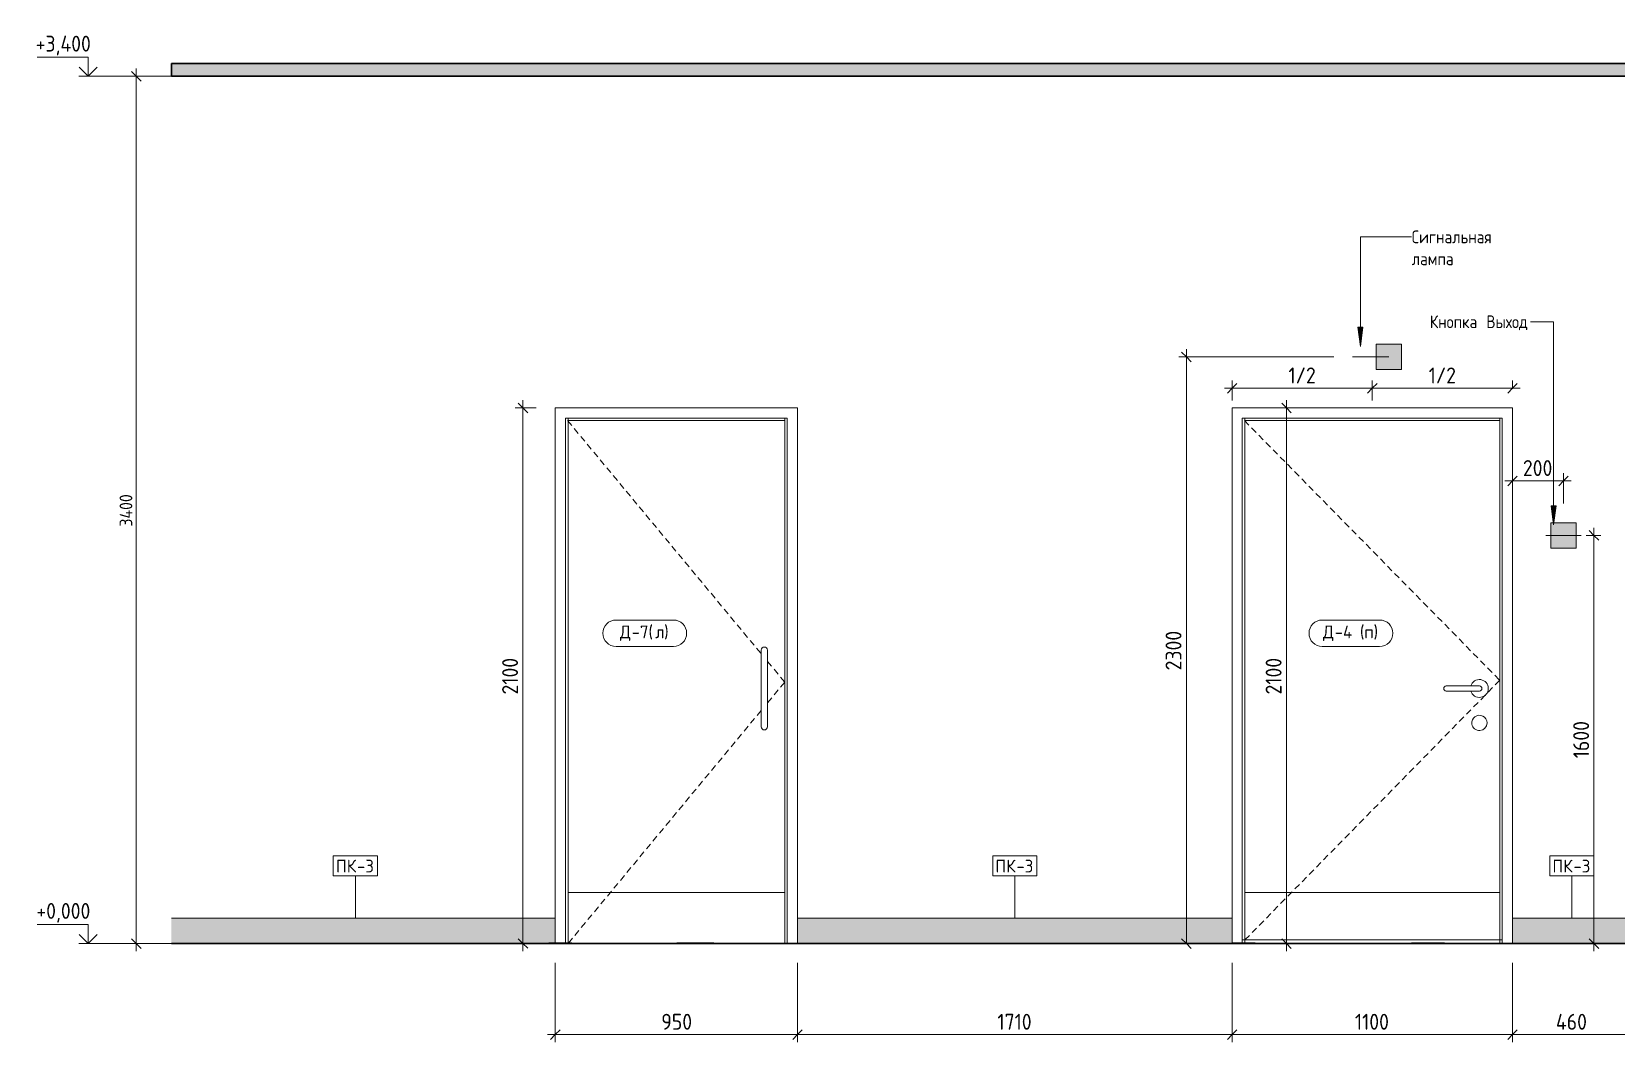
# Model space of a CAD drawing. Header units: millimetres. Extents: x 855 to 103073, y -1987 to 27400.
# Drawn here: x 62708 to 68924, y -387 to 3575 of the extents above; entities that cross this region are included whole.
import ezdxf

# ---------------------------------------------------------------- set-up
doc = ezdxf.new("R2010")
doc.units = ezdxf.units.MM
doc.linetypes.add('200_ШТРИХ__ш1_п0_6_', pattern=[40, 25, -15])
doc.linetypes.add('Штрих', pattern=[158.75, 79.375, -79.375])
for name, color, linetype, lineweight in [('A-ANNO-DIMS', 7, 'Continuous', 9), ('A-ANNO-DIMS-25', 7, 'Continuous', 9), ('A-DOOR', 7, 'Continuous', 9), ('A-DOOR-2', 7, 'Штрих', 9), ('A-DOOR-3', 7, '200_ШТРИХ__ш1_п0_6_', 9), ('A-DOOR-FRAM', 7, 'Continuous', 9), ('A-DOOR-IDEN', 7, 'Continuous', 9), ('A-FLOR', 7, 'Continuous', 9), ('A-GENM', 7, 'Continuous', 9), ('A-GENM-IDEN', 7, 'Continuous', 9), ('G-ANNO-DIMS', 7, 'Continuous', 9), ('G-ANNO-DIMS-1', 7, 'Continuous', 20), ('I-WALL', 7, 'Continuous', 9)]:
    doc.layers.add(name, color=color, linetype=linetype, lineweight=lineweight)
for name, color, linetype, lineweight, true_color in [('A-CLNG-1', 7, 'Continuous', 9, 0x787878), ('A-CLNG-FNSH-1', 7, 'Continuous', 30, 0x3c3c3c), ('A-FLOR-1', 7, 'Continuous', 9, 0x787878), ('A-FLOR-FNSH-2', 7, 'Continuous', 30, 0x3c3c3c), ('G-ANNO-TEXT-1', 7, 'Continuous', 9, 0x3c3c3c), ('Q-SPCQ-1', 9, 'Continuous', 9, 0x808080), ('Q-SPCQ-2', 7, 'Continuous', 9, 0x7f7f7f)]:
    doc.layers.add(name, color=color, linetype=linetype, lineweight=lineweight, true_color=true_color)
doc.styles.add('GOST Common_4', font='GOST_Common.ttf', dxfattribs={"height": 50})
doc.styles.add('GOST Common_5', font='GOST_Common.ttf', dxfattribs={"width": 0.9, "height": 50})
doc.styles.add('ISOCPEUR_1', font='isocpeur.ttf', dxfattribs={"width": 0.9, "height": 62.5})
doc.styles.add('ISOCPEUR_2', font='isocpeur.ttf', dxfattribs={"width": 0.9, "height": 50})
doc.dimstyles.new('ISO-2_0_0_9К_Средний_округл2', dxfattribs={"dimscale": 304.8, "dimtxt": 49.799059, "dimasz": 0.123031, "dimexe": 0.098425, "dimexo": 0, "dimgap": 0, "dimtad": 1, "dimdec": 0, "dimrnd": 10, "dimzin": 0, "dimdsep": 46, "dimtxsty": 'ISOCPEUR_2', "dimblk1": 'OBLIQUE', "dimblk2": 'OBLIQUE', "dimsah": 1, "dimcen": 0.09, "dimdle": 0.098425, "dimazin": 0, "dimtfac": 1, "dimtdec": 4, "dimtix": 1, "dimtmove": 0, "dimatfit": 3, "dimfxl": 1, "dimtvp": 1, "dimtolj": 1, "dimtzin": 0, "dimarcsym": 2})
doc.dimstyles.new('ISO-2_5_0_9К_БОЛЬШОЙ', dxfattribs={"dimscale": 304.8, "dimtxt": 62.248823, "dimasz": 0.123031, "dimexe": 0.098425, "dimexo": 0.246063, "dimgap": 0, "dimtad": 1, "dimdec": 0, "dimrnd": 10, "dimzin": 0, "dimdsep": 46, "dimtxsty": 'ISOCPEUR_1', "dimblk1": 'OBLIQUE', "dimblk2": 'OBLIQUE', "dimsah": 1, "dimcen": 0.09, "dimdle": 0.098425, "dimazin": 0, "dimtfac": 1, "dimtdec": 4, "dimtix": 1, "dimtmove": 0, "dimatfit": 3, "dimfxl": 1, "dimtvp": 1, "dimtolj": 1, "dimtzin": 0, "dimarcsym": 2})

# ---------------------------------------------------------------- blocks, each defined once
blk = doc.blocks.new('110_Дверь_СКБ_1Ст_Внутренняя1 - Д-7_л__950x2100h_Туалет-21784696-Развертка 1_02-5')
at = {"layer": 'A-DOOR'}
for p, q in [((-17585, 2050), (-18435, 2050)), ((-18435, 200), (-18435, 2050)), ((-17585, 2050), (-17585, 200)), ((-17677.5, 850), (-17677.5, 1150)), ((-17677.5, 1150), (-17677.5, 850)), ((-17652.5, 1150), (-17652.5, 850)), ((-17652.5, 850), (-17652.5, 1150)), ((-17585, 200), (-18435, 200)), ((-18435, 200), (-18435, 2)), ((-17585, 2), (-17585, 200))]:
    blk.add_line(p, q, dxfattribs=at)
for centre, start, end in [((-17665, 1150), 0, 180), ((-17665, 850), 180, 0)]:
    blk.add_arc(centre, 12.5, start, end, dxfattribs=at)
at = {"layer": 'A-DOOR-2'}
for p, q in [((-17535, 2100), (-18485, 2100)), ((-18485, 2), (-18485, 2100)), ((-17535, 2100), (-18485, 2100)), ((-18485, 2), (-18485, 2100)), ((-17535, 0), (-17535, 2100)), ((-17535, 0), (-17535, 2100))]:
    blk.add_line(p, q, dxfattribs=at)
at = {"layer": 'A-DOOR-3'}
for p, q in [((-18436.4, 2050), (-17677.5, 1136.4)), ((-17652.5, 1106.3), (-17585, 1025)), ((-17585, 1025), (-17652.5, 943.6)), ((-17677.5, 913.5), (-18433.3, 2))]:
    blk.add_line(p, q, dxfattribs=at)
at = {"layer": 'A-DOOR-FRAM'}
for p, q in [((-18445, 2), (-18445, 2060)), ((-18445, 2060), (-17575, 2060)), ((-18435, 2050), (-18435, 2060)), ((-18435, 2060), (-18435, 200)), ((-17585, 2060), (-17585, 2050)), ((-17585, 2060), (-17585, 200)), ((-17575, 2060), (-17575, 2)), ((-17585, 2050), (-18435, 2050))]:
    blk.add_line(p, q, dxfattribs=at)
blk = doc.blocks.new('110_Дверь_СКБ_1Ст_Внутренняя1 - Д-4 1100x2100h_су мгн-31800557-Развертка 1_02-5')
at = {"layer": 'A-DOOR'}
for p, q in [((-14780, 2050), (-15780, 2050)), ((-15780, 200), (-15780, 2050)), ((-14780, 2050), (-14780, 200)), ((-14990, 1010), (-14860, 1010)), ((-14860, 1010), (-14893.5, 1010)), ((-14860, 990), (-14990, 990)), ((-14893.5, 990), (-14860, 990)), ((-14780, 200), (-15780, 200)), ((-15780, 200), (-15780, 14)), ((-14780, 14), (-14780, 200)), ((-15780, 14), (-14780, 14))]:
    blk.add_line(p, q, dxfattribs=at)
for centre, radius, start, end in [((-14990, 1000), 10, 90, 270), ((-14860, 1000), 35, 0, 163.39845), ((-14860, 1000), 35, 196.60155, 0), ((-14860, 1000), 10, 270, 90), ((-14860, 1000), 10, 270, 90), ((-14860, 865), 30, 0, 188.16992), ((-14860, 865), 30, 188.16992, 0)]:
    blk.add_arc(centre, radius, start, end, dxfattribs=at)
at = {"layer": 'A-DOOR-2'}
for p, q in [((-14730, 2100), (-15830, 2100)), ((-15830, 2), (-15830, 2100)), ((-14730, 2100), (-15830, 2100)), ((-15830, 2), (-15830, 2100)), ((-14730, 0), (-14730, 2100)), ((-14730, 0), (-14730, 2100))]:
    blk.add_line(p, q, dxfattribs=at)
at = {"layer": 'A-DOOR-3'}
for p, q in [((-15781.4, 2050), (-14780, 1032)), ((-14780, 1032), (-14833.4, 977.6)), ((-14837.2, 973.8), (-15780, 14))]:
    blk.add_line(p, q, dxfattribs=at)
at = {"layer": 'A-DOOR-FRAM'}
for p, q in [((-15790, 2), (-15790, 2060)), ((-15790, 2060), (-14770, 2060)), ((-15780, 2050), (-15780, 2060)), ((-15780, 2060), (-15780, 200)), ((-14780, 2060), (-14780, 2050)), ((-14780, 2060), (-14780, 200)), ((-14770, 2060), (-14770, 2)), ((-14780, 2050), (-15780, 2050)), ((-15780, 14), (-15790, 14)), ((-15780, 14), (-15780, 2)), ((-14780, 14), (-14780, 2)), ((-14770, 14), (-14780, 14))]:
    blk.add_line(p, q, dxfattribs=at)
blk = doc.blocks.new('Плинтус - Плинтус керамогранит бежевый-32865249-Развертка 1_02-5')
at = {"layer": 'A-GENM'}
blk.add_hatch(color=256, dxfattribs=at).paths.add_polyline_path([(-14265, 0), (-14265, 100), (-14730, 100), (-14730, 0), (-14310, 0)])
for p, q in [((-14730, 100), (-14265, 100)), ((-14730, 0), (-14730, 100)), ((-14265, 100), (-14265, 1))]:
    blk.add_line(p, q, dxfattribs=at)
blk = doc.blocks.new('Плинтус - Плинтус керамогранит бежевый-32865250-Развертка 1_02-5')
at = {"layer": 'A-GENM'}
blk.add_hatch(color=256, dxfattribs=at).paths.add_polyline_path([(-16612.4, 0), (-15830, 0), (-15830, 100), (-17535, 100), (-17535, 0), (-16651.2, 0)])
for p, q in [((-17535, 100), (-15830, 100)), ((-17535, 0), (-17535, 100)), ((-15830, 100), (-15830, 2))]:
    blk.add_line(p, q, dxfattribs=at)
blk = doc.blocks.new('Плинтус - Плинтус керамогранит бежевый-32865251-Развертка 1_02-5')
at = {"layer": 'A-GENM'}
blk.add_hatch(color=256, dxfattribs=at).paths.add_polyline_path([(-19369.3, 0), (-18510, 0), (-18510, 2), (-18485, 2), (-18485, 100), (-19990.5, 100), (-19990.5, 0), (-19921.1, 0)])
for p, q in [((-19990.5, 100), (-18485, 100)), ((-18485, 100), (-18485, 2))]:
    blk.add_line(p, q, dxfattribs=at)
blk = doc.blocks.new('оповещатель охранно-звуковойrfa - Сигнальная лампа-29714515-Развертка 1_02-5')
at = {"layer": 'Q-SPCQ-2'}
blk.add_hatch(color=256, dxfattribs=at).paths.add_polyline_path([(-15165, 2250), (-15165, 2350), (-15265, 2350), (-15265, 2250)])
at = {"layer": 'Q-SPCQ-1'}
for p, q in [((-15357.1, 2300), (-15215.4, 2300)), ((-15357.1, 2300), (-15215.4, 2300)), ((-15215.4, 2300), (-15357.1, 2300)), ((-15357.1, 2300), (-15215.4, 2300)), ((-15355.4, 2300), (-15216.4, 2300)), ((-15216.4, 2300), (-15355.4, 2300)), ((-15265, 2350), (-15165, 2350)), ((-15265, 2250), (-15265, 2350)), ((-15165, 2250), (-15165, 2350)), ((-15165, 2250), (-15265, 2250))]:
    blk.add_line(p, q, dxfattribs=at)
blk = doc.blocks.new('Проводная кнопка сброса GC-0421W1 - Кнопка выхода 2-29715370-Развертка 1_02-5')
at = {"layer": 'Q-SPCQ-2'}
blk.add_hatch(color=256, dxfattribs=at).paths.add_polyline_path([(-14480, 1550), (-14480, 1650), (-14580, 1650), (-14580, 1550)])
at = {"layer": 'Q-SPCQ-1'}
for p, q in [((-14580, 1650), (-14480, 1650)), ((-14580, 1550), (-14580, 1650)), ((-14480, 1550), (-14480, 1650)), ((-14599.2, 1600), (-14460.1, 1600)), ((-14460.1, 1600), (-14599.2, 1600)), ((-14480.4, 1600), (-14579.3, 1600)), ((-14578.8, 1600), (-14479.8, 1600)), ((-14569.9, 1600), (-14490.7, 1600)), ((-14490.7, 1600), (-14569.9, 1600)), ((-14480, 1550), (-14580, 1550))]:
    blk.add_line(p, q, dxfattribs=at)
blk = doc.blocks.new('М_двери - Типоразмер_рамка-25223575-Развертка 1_02-5')
at = {"layer": 'A-DOOR-IDEN'}
for p, q in [((-18021.8, 1268.4), (-18246.6, 1268.4)), ((-18246.6, 1164.4), (-18021.8, 1164.4))]:
    blk.add_line(p, q, dxfattribs=at)
for centre, start, end in [((-18246.6, 1216.4), 90, 270), ((-18021.8, 1216.4), 270, 90)]:
    blk.add_arc(centre, 52, start, end, dxfattribs=at)
blk = doc.blocks.new('Mark Reiling - Mark Reiling-26174330-Развертка 1_02-5')
at = {"layer": 'A-GENM-IDEN'}
for p, q in [((-1011.7, 343.8), (-1011.7, 264.9)), ((-1011.7, 343.8), (-838.3, 343.8)), ((-838.3, 343.8), (-1011.7, 343.8)), ((-1011.7, 343.8), (-1011.7, 264.9)), ((-838.3, 264.9), (-838.3, 343.8)), ((-838.3, 264.9), (-838.3, 343.8)), ((-1011.7, 264.9), (-838.3, 264.9)), ((-1011.7, 264.9), (-838.3, 264.9))]:
    blk.add_line(p, q, dxfattribs=at)
blk = doc.blocks.new('DIMBLOCK77-Развертка 1_02-5')
at = {"layer": 'A-ANNO-DIMS-25'}
for p, q in [((68516.4, -75), (68516.4, -387.1)), ((68516.4, -357.1), (68516.4, -75.1)), ((68981.4, -75), (68981.4, -387.1)), ((68981.4, -357.1), (68981.4, -75.1)), ((68981.4, -357.1), (68516.4, -357.1))]:
    blk.add_line(p, q, dxfattribs=at)
at = {"layer": 'A-ANNO-DIMS-25', "lineweight": 20}
for p, q in [((68516.4, -357.1), (68497.7, -375.8)), ((68516.4, -357.1), (68535.2, -338.3)), ((68981.4, -357.1), (68962.7, -375.8)), ((68981.4, -357.1), (69000.2, -338.3))]:
    blk.add_line(p, q, dxfattribs=at)
at = {"layer": 'A-ANNO-DIMS-25', "color": 0, "insert": (68686.7, -275.4), "char_height": 62.5, "width": 149.397, "attachment_point": 1, "line_spacing_factor": 1.149209, "style": 'ISOCPEUR_1'}
blk.add_mtext('460', dxfattribs=at)
blk = doc.blocks.new('_Oblique')
at = {"color": 0, "linetype": 'ByBlock', "lineweight": -2}
blk.add_line((-0.5, -0.5), (0.5, 0.5), dxfattribs=at)
blk = doc.blocks.new('DIMBLOCK78-Развертка 1_02-5')
at = {"layer": 'A-ANNO-DIMS-25'}
for p, q in [((67416.4, -75), (67416.4, -387.1)), ((67416.4, -357.1), (67416.4, -75.1)), ((68516.4, -75), (68516.4, -387.1)), ((68516.4, -357.1), (68516.4, -75.1)), ((68516.4, -357.1), (67416.4, -357.1))]:
    blk.add_line(p, q, dxfattribs=at)
at = {"layer": 'A-ANNO-DIMS-25', "lineweight": 20}
for p, q in [((67416.4, -357.1), (67397.7, -375.8)), ((67416.4, -357.1), (67435.2, -338.3)), ((68516.4, -357.1), (68497.7, -375.8)), ((68516.4, -357.1), (68535.2, -338.3))]:
    blk.add_line(p, q, dxfattribs=at)
at = {"layer": 'A-ANNO-DIMS-25', "color": 0, "insert": (67898.2, -275.4), "char_height": 62.5, "width": 163.762, "attachment_point": 1, "line_spacing_factor": 1.149209, "style": 'ISOCPEUR_1'}
blk.add_mtext('1100', dxfattribs=at)
blk = doc.blocks.new('DIMBLOCK79-Развертка 1_02-5')
at = {"layer": 'A-ANNO-DIMS-25'}
for p, q in [((65711.4, -75), (65711.4, -387.1)), ((65711.4, -357.1), (65711.4, -75.1)), ((67416.4, -75), (67416.4, -387.1)), ((67416.4, -357.1), (67416.4, -75.1)), ((67416.4, -357.1), (65711.4, -357.1))]:
    blk.add_line(p, q, dxfattribs=at)
at = {"layer": 'A-ANNO-DIMS-25', "lineweight": 20}
for p, q in [((65711.4, -357.1), (65692.7, -375.8)), ((65711.4, -357.1), (65730.2, -338.3)), ((67416.4, -357.1), (67397.7, -375.8)), ((67416.4, -357.1), (67435.2, -338.3))]:
    blk.add_line(p, q, dxfattribs=at)
at = {"layer": 'A-ANNO-DIMS-25', "color": 0, "insert": (66495.7, -275.4), "char_height": 62.5, "width": 163.762, "attachment_point": 1, "line_spacing_factor": 1.149209, "style": 'ISOCPEUR_1'}
blk.add_mtext('1710', dxfattribs=at)
blk = doc.blocks.new('DIMBLOCK80-Развертка 1_02-5')
at = {"layer": 'A-ANNO-DIMS-25'}
for p, q in [((64761.4, -75), (64761.4, -387.1)), ((64761.4, -357.1), (64761.4, -75.1)), ((65711.4, -75), (65711.4, -387.1)), ((65711.4, -357.1), (65711.4, -75.1)), ((65711.4, -357.1), (64731.4, -357.1))]:
    blk.add_line(p, q, dxfattribs=at)
at = {"layer": 'A-ANNO-DIMS-25', "lineweight": 20}
for p, q in [((64761.4, -357.1), (64742.7, -375.8)), ((64761.4, -357.1), (64780.2, -338.3)), ((65711.4, -357.1), (65692.7, -375.8)), ((65711.4, -357.1), (65730.2, -338.3))]:
    blk.add_line(p, q, dxfattribs=at)
at = {"layer": 'A-ANNO-DIMS-25', "color": 0, "insert": (65177.2, -275.4), "char_height": 62.5, "width": 142.215, "attachment_point": 1, "line_spacing_factor": 1.149209, "style": 'ISOCPEUR_1'}
blk.add_mtext('950', dxfattribs=at)
blk = doc.blocks.new('Высотные отметки - Стрелка_Верх-17668718-Развертка 1_02-5')
at = {"layer": 'G-ANNO-DIMS'}
for p, q in [((-20316.8, 75), (-20516.8, 75)), ((-20316.8, 0), (-20316.8, 75)), ((-20278.9, 0), (-20353.9, 0))]:
    blk.add_line(p, q, dxfattribs=at)
at = {"layer": 'G-ANNO-DIMS-1'}
for q in [(-20352.1, 35.4), (-20281.4, 35.4)]:
    blk.add_line((-20316.8, 0), q, dxfattribs=at)
blk = doc.blocks.new('DIMBLOCK81-Развертка 1_02-5')
at = {"layer": 'A-ANNO-DIMS-25'}
for p, q in [((67386.4, 2176.9), (67966.4, 2176.9)), ((67416.4, 2128.4), (67416.4, 2206.9)), ((67416.4, 2176.9), (67416.4, 2128.4)), ((67966.4, 2128.4), (67966.4, 2206.9)), ((67966.4, 2176.9), (67966.4, 2128.4))]:
    blk.add_line(p, q, dxfattribs=at)
at = {"layer": 'A-ANNO-DIMS-25', "lineweight": 20}
for p, q in [((67416.4, 2176.9), (67397.7, 2158.1)), ((67416.4, 2176.9), (67435.2, 2195.6)), ((67966.4, 2176.9), (67947.7, 2158.1)), ((67966.4, 2176.9), (67985.2, 2195.6))]:
    blk.add_line(p, q, dxfattribs=at)
at = {"layer": 'A-ANNO-DIMS-25', "color": 0, "insert": (67637.5, 2258.5), "char_height": 62.5, "width": 129.286, "attachment_point": 1, "line_spacing_factor": 1.149209, "style": 'ISOCPEUR_1'}
blk.add_mtext('1/2', dxfattribs=at)
blk = doc.blocks.new('DIMBLOCK82-Развертка 1_02-5')
at = {"layer": 'A-ANNO-DIMS-25', "lineweight": 20}
for p, q in [((67966.4, 2176.9), (67947.7, 2158.1)), ((67966.4, 2176.9), (67985.2, 2195.6)), ((68516.4, 2176.9), (68497.7, 2158.1)), ((68516.4, 2176.9), (68535.2, 2195.6))]:
    blk.add_line(p, q, dxfattribs=at)
at = {"layer": 'A-ANNO-DIMS-25'}
for p, q in [((67966.4, 2128.4), (67966.4, 2206.9)), ((67966.4, 2176.9), (68546.4, 2176.9)), ((67966.4, 2176.9), (67966.4, 2128.4)), ((68516.4, 2175), (68516.4, 2206.9)), ((68516.4, 2176.9), (68516.4, 2175))]:
    blk.add_line(p, q, dxfattribs=at)
at = {"layer": 'A-ANNO-DIMS-25', "color": 0, "insert": (68187.5, 2258.5), "char_height": 62.5, "width": 129.286, "attachment_point": 1, "line_spacing_factor": 1.149209, "style": 'ISOCPEUR_1'}
blk.add_mtext('1/2', dxfattribs=at)
blk = doc.blocks.new('DIMBLOCK83-Развертка 1_02-5')
at = {"layer": 'A-ANNO-DIMS-25'}
for p, q in [((68486.4, 1813.7), (68746.4, 1813.7)), ((68516.4, 1765.2), (68516.4, 1843.7)), ((68516.4, 1813.7), (68516.4, 1765.2)), ((68716.4, 1725), (68716.4, 1843.7)), ((68716.4, 1813.7), (68716.4, 1725))]:
    blk.add_line(p, q, dxfattribs=at)
at = {"layer": 'A-ANNO-DIMS-25', "lineweight": 20}
for p, q in [((68516.4, 1813.7), (68497.7, 1794.9)), ((68516.4, 1813.7), (68535.2, 1832.4)), ((68716.4, 1813.7), (68697.7, 1794.9)), ((68716.4, 1813.7), (68735.2, 1832.4))]:
    blk.add_line(p, q, dxfattribs=at)
at = {"layer": 'A-ANNO-DIMS-25', "color": 0, "insert": (68557.2, 1895.3), "char_height": 62.5, "width": 142.215, "attachment_point": 1, "line_spacing_factor": 1.149209, "style": 'ISOCPEUR_1'}
blk.add_mtext('200', dxfattribs=at)
blk = doc.blocks.new('DIMBLOCK84-Развертка 1_02-5')
at = {"layer": 'A-ANNO-DIMS-25', "lineweight": 20}
for p, q in [((68835.9, 1600), (68817.2, 1618.8)), ((68835.9, 1600), (68854.7, 1581.2)), ((68835.9, 0), (68817.2, 18.8)), ((68835.9, 0), (68854.7, -18.8))]:
    blk.add_line(p, q, dxfattribs=at)
at = {"layer": 'A-ANNO-DIMS-25'}
for p, q in [((68835.9, -30), (68835.9, 1630)), ((68862.2, 1600), (68805.9, 1600)), ((68835.9, 1600), (68862.2, 1600)), ((68884.4, 0), (68805.9, 0)), ((68835.9, 0), (68884.4, 0))]:
    blk.add_line(p, q, dxfattribs=at)
at = {"layer": 'A-ANNO-DIMS-25', "color": 0, "insert": (68754.3, 726.4), "char_height": 62.5, "width": 176.691, "attachment_point": 1, "rotation": 90, "line_spacing_factor": 1.149209, "style": 'ISOCPEUR_1'}
blk.add_mtext('1600', dxfattribs=at)
blk = doc.blocks.new('DIMBLOCK85-Развертка 1_02-5')
at = {"layer": 'A-ANNO-DIMS-25'}
for p, q in [((67816, 2300), (67207.1, 2300)), ((67237.1, 0), (67237.1, 2330)), ((67237.1, 2300), (67816, 2300)), ((67285.6, 0), (67207.1, 0)), ((67237.1, 0), (67285.6, 0))]:
    blk.add_line(p, q, dxfattribs=at)
at = {"layer": 'A-ANNO-DIMS-25', "lineweight": 20}
for p, q in [((67237.1, 2300), (67218.3, 2318.8)), ((67237.1, 2300), (67255.8, 2281.2)), ((67237.1, 0), (67218.3, 18.8)), ((67237.1, 0), (67255.8, -18.8))]:
    blk.add_line(p, q, dxfattribs=at)
at = {"layer": 'A-ANNO-DIMS-25', "color": 0, "insert": (67155.4, 1071), "char_height": 62.5, "width": 189.619, "attachment_point": 1, "rotation": 90, "line_spacing_factor": 1.149209, "style": 'ISOCPEUR_1'}
blk.add_mtext('2300', dxfattribs=at)
blk = doc.blocks.new('DIMBLOCK103-Развертка 1_02-5')
at = {"layer": 'A-ANNO-DIMS-25', "lineweight": 20}
for p, q in [((64634.5, 2100), (64615.8, 2118.7)), ((64634.5, 2100), (64653.3, 2081.2)), ((64634.5, 0), (64615.8, 18.8)), ((64634.5, 0), (64653.3, -18.7))]:
    blk.add_line(p, q, dxfattribs=at)
at = {"layer": 'A-ANNO-DIMS-25'}
for p, q in [((64634.5, -30), (64634.5, 2130)), ((64686.4, 2100), (64604.5, 2100)), ((64634.5, 2100), (64686.4, 2100)), ((64629.4, 0), (64664.5, 0)), ((64634.5, 0), (64629.4, 0))]:
    blk.add_line(p, q, dxfattribs=at)
at = {"layer": 'A-ANNO-DIMS-25', "color": 0, "insert": (64552.9, 976.4), "char_height": 62.5, "width": 176.691, "attachment_point": 1, "rotation": 90, "line_spacing_factor": 1.149209, "style": 'ISOCPEUR_1'}
blk.add_mtext('2100', dxfattribs=at)
blk = doc.blocks.new('DIMBLOCK104-Развертка 1_02-5')
at = {"layer": 'A-ANNO-DIMS-25', "lineweight": 20}
for p, q in [((67629.7, 2100), (67610.9, 2118.7)), ((67629.7, 2100), (67648.4, 2081.2)), ((67629.7, 0), (67610.9, 18.8)), ((67629.7, 0), (67648.4, -18.8))]:
    blk.add_line(p, q, dxfattribs=at)
at = {"layer": 'A-ANNO-DIMS-25'}
for p, q in [((67629.7, -30), (67629.7, 2130)), ((67678.1, 2100), (67599.7, 2100)), ((67629.7, 2100), (67678.1, 2100)), ((67678.1, 0), (67599.7, 0)), ((67629.7, 0), (67678.1, 0))]:
    blk.add_line(p, q, dxfattribs=at)
at = {"layer": 'A-ANNO-DIMS-25', "color": 0, "insert": (67548, 976.4), "char_height": 62.5, "width": 176.691, "attachment_point": 1, "rotation": 90, "line_spacing_factor": 1.149209, "style": 'ISOCPEUR_1'}
blk.add_mtext('2100', dxfattribs=at)
blk = doc.blocks.new('DIMBLOCK106-Развертка 1_02-5')
at = {"layer": 'A-ANNO-DIMS-25'}
for p, q in [((63117.7, -30), (63117.7, 3430)), ((63256.4, 3400), (63087.7, 3400)), ((63117.7, 3400), (63256.4, 3400)), ((63091.2, 0), (63147.7, 0)), ((63117.7, 0), (63256.4, 0))]:
    blk.add_line(p, q, dxfattribs=at)
at = {"layer": 'A-ANNO-DIMS-25', "lineweight": 20}
for p, q in [((63117.7, 3400), (63099, 3418.8)), ((63117.7, 3400), (63136.5, 3381.2)), ((63117.7, 0), (63099, 18.8)), ((63117.7, 0), (63136.5, -18.8))]:
    blk.add_line(p, q, dxfattribs=at)
at = {"layer": 'A-ANNO-DIMS-25', "color": 0, "insert": (63052.4, 1634.4), "char_height": 50, "width": 157.442, "attachment_point": 1, "rotation": 90, "line_spacing_factor": 1.149209, "style": 'ISOCPEUR_2'}
blk.add_mtext('3400', dxfattribs=at)

msp = doc.modelspace()

# ---------------------------------------------------------------- hatches: boundary and pattern name
at = {"layer": 'A-CLNG-1'}
msp.add_hatch(color=256, dxfattribs=at).paths.add_polyline_path([(82515.2, 3400), (83116.4, 3400), (83116.4, 3450), (63256.4, 3450), (63256.4, 3400), (82230.6, 3400)])
at = {"layer": 'A-FLOR'}
for points in [[(65382.8, 0), (65711.4, 0), (65711.4, 2), (65382.8, 2)], [(68317.5, 0), (68516, 0.1), (68516, 2), (68249.1, 2), (68249.1, 0)]]:
    msp.add_hatch(color=256, dxfattribs=at).paths.add_polyline_path(points)
at = {"layer": 'A-FLOR-1'}
h = msp.add_hatch(color=256, dxfattribs=at)
h.paths.add_polyline_path([(65238.2, 0), (65382.8, 0), (65382.8, 2), (65238.2, 2)])
h.paths.add_polyline_path([(64811.4, 0), (64826.4, 0), (64826.4, 2), (64736.4, 2), (64736.4, 0), (64801.4, 0)])
h = msp.add_hatch(color=256, dxfattribs=at)
h.paths.add_polyline_path([(68249.1, 0), (68249.1, 2), (68120.5, 2), (68120.5, 0), (68226, 0)])
h.paths.add_polyline_path([(67416.4, 0), (67506.4, 0), (67506.4, 2), (67416.4, 2)])
at = {"layer": 'G-ANNO-TEXT-1'}
for points in [[(67919.7, 2341.2), (67929.6, 2416.2), (67909.8, 2416.2)], [(68677.8, 1641.2), (68687.6, 1716.2), (68667.9, 1716.2)]]:
    msp.add_hatch(color=256, dxfattribs=at).paths.add_polyline_path(points)

# ---------------------------------------------------------------- linework, layer by layer
at = {"layer": 'A-CLNG-FNSH-1'}
for p, q in [((83116.4, 3450), (63256.4, 3450)), ((63256.4, 3450), (63256.4, 3400)), ((83116.4, 3401), (63256.4, 3401)), ((63256.4, 3400), (79534.4, 3400))]:
    msp.add_line(p, q, dxfattribs=at)
at = {"layer": 'A-FLOR'}
for p, q in [((65382.8, 2), (65712.3, 2)), ((68249.1, 2), (68516.4, 2)), ((83136.4, -0.1), (63255.9, -0.1))]:
    msp.add_line(p, q, dxfattribs=at)
at = {"layer": 'A-FLOR-FNSH-2'}
for p, q in [((82701.4, 0), (63255.9, 0)), ((64826.4, 2), (64736.4, 2)), ((64736.4, 2), (64736.4, 0)), ((64826.4, 0), (64826.4, 2)), ((65382.8, 2), (65238.2, 2)), ((65238.2, 2), (65238.2, 0)), ((65382.8, 0), (65382.8, 2)), ((67506.4, 2), (67416.4, 2)), ((67416.4, 2), (67416.4, 0)), ((67506.4, 0), (67506.4, 2)), ((68249.1, 2), (68120.5, 2)), ((68120.5, 2), (68120.5, 0)), ((68249.1, 0), (68249.1, 2))]:
    msp.add_line(p, q, dxfattribs=at)
at = {"layer": 'A-GENM-IDEN'}
for p, q in [((63977.3, 100), (63977.3, 263.9)), ((66563.9, 100), (66563.9, 263.9)), ((68748.9, 100), (68748.9, 263.9))]:
    msp.add_line(p, q, dxfattribs=at)
at = {"layer": 'G-ANNO-DIMS'}
for p, q in [((63098.1, 3400), (62929.6, 3400)), ((63338.8, 3400), (63098.1, 3400)), ((63041.9, 0), (62929.6, 0)), ((63362.9, 0), (63041.9, 0))]:
    msp.add_line(p, q, dxfattribs=at)
at = {"layer": 'G-ANNO-TEXT-1'}
for p, q in [((67919.7, 2770.4), (68120.6, 2770.4)), ((67919.7, 2341.2), (67919.7, 2770.4)), ((68636.9, 2437.6), (68586.7, 2437.6)), ((68677.8, 2437.6), (68636.9, 2437.6)), ((68677.8, 1641.2), (68677.8, 2437.6)), ((67929.6, 2416.2), (67909.8, 2416.2)), ((67909.8, 2416.2), (67919.7, 2341.2)), ((67919.7, 2341.2), (67929.6, 2416.2)), ((68687.6, 1716.2), (68667.9, 1716.2)), ((68667.9, 1716.2), (68677.8, 1641.2)), ((68677.8, 1641.2), (68687.6, 1716.2))]:
    msp.add_line(p, q, dxfattribs=at)
at = {"layer": 'I-WALL'}
for p, q in [((64761.4, 100), (64761.4, 2100)), ((64761.4, 2100), (65711.4, 2100)), ((65711.4, 2100), (65711.4, 100)), ((67416.4, 100), (67416.4, 2100)), ((67416.4, 2100), (68516.4, 2100)), ((68516.4, 2100), (68516.4, 100))]:
    msp.add_line(p, q, dxfattribs=at)

# ---------------------------------------------------------------- block references
at = {"layer": 'A-DOOR-FRAM'}
for name in ['110_Дверь_СКБ_1Ст_Внутренняя1 - Д-7_л__950x2100h_Туалет-21784696-Развертка 1_02-5', '110_Дверь_СКБ_1Ст_Внутренняя1 - Д-4 1100x2100h_су мгн-31800557-Развертка 1_02-5']:
    msp.add_blockref(name, (83246.4, 0), dxfattribs=at)
at = {"layer": 'A-DOOR-IDEN'}
for p in [(83246.4, 0), (86016.9, 0)]:
    msp.add_blockref('М_двери - Типоразмер_рамка-25223575-Развертка 1_02-5', p, dxfattribs=at)
at = {"layer": 'A-GENM'}
for name in ['Плинтус - Плинтус керамогранит бежевый-32865251-Развертка 1_02-5', 'Плинтус - Плинтус керамогранит бежевый-32865250-Развертка 1_02-5', 'Плинтус - Плинтус керамогранит бежевый-32865249-Развертка 1_02-5']:
    msp.add_blockref(name, (83246.4, 0), dxfattribs=at)
at = {"layer": 'A-GENM-IDEN'}
for p in [(64902.3, 0), (67488.9, 0), (69673.9, 0)]:
    msp.add_blockref('Mark Reiling - Mark Reiling-26174330-Развертка 1_02-5', p, dxfattribs=at)
at = {"layer": 'G-ANNO-DIMS'}
for p in [(83246.4, 3400), (83246.4, 0)]:
    msp.add_blockref('Высотные отметки - Стрелка_Верх-17668718-Развертка 1_02-5', p, dxfattribs=at)
at = {"layer": 'Q-SPCQ-1'}
for name in ['оповещатель охранно-звуковойrfa - Сигнальная лампа-29714515-Развертка 1_02-5', 'Проводная кнопка сброса GC-0421W1 - Кнопка выхода 2-29715370-Развертка 1_02-5']:
    msp.add_blockref(name, (83246.4, 0), dxfattribs=at)

# ---------------------------------------------------------------- texts
at = {"layer": 'A-DOOR-IDEN', "char_height": 50, "attachment_point": 1, "style": 'GOST Common_4'}
for s, insert, width in [('\\fGOST Common|b0|i0|c204|p34|;Д', (65014.8, 1246.7), 56.118), ('-7(', (65061.1, 1246.7), 112.236), ('\\fGOST Common|b0|i0|c204|p34|;)', (65188.4, 1246.7), 24.051), ('\\fGOST Common|b0|i0|c204|p34|;Д', (67772.8, 1246.7), 56.118), ('-4 (', (67819.1, 1246.7), 140.295), ('\\fGOST Common|b0|i0|c204|p34|;)', (67971.3, 1246.7), 24.051), ('\\fGOST Common|b0|i0|c204|p34|;л', (65153.7, 1246.7), 42.089), ('\\fGOST Common|b0|i0|c204|p34|;п', (67934.9, 1246.7), 44.093)]:
    msp.add_mtext(s, dxfattribs=dict(at, insert=insert, width=width))
at = {"layer": 'A-GENM-IDEN', "char_height": 50, "attachment_point": 1, "style": 'GOST Common_4'}
for s, insert, width in [('ПК', (63901.3, 328.8), 100.211), ('-3', (63983.9, 328.8), 86.181), ('ПК', (66487.9, 328.8), 100.211), ('-3', (66570.6, 328.8), 86.181), ('ПК', (68672.9, 328.8), 100.211), ('-3', (68755.6, 328.8), 86.181)]:
    msp.add_mtext(s, dxfattribs=dict(at, insert=insert, width=width))
at = {"layer": 'G-ANNO-TEXT-1', "char_height": 50, "attachment_point": 1, "style": 'GOST Common_5'}
for s, insert, width in [('Сигнальная', (68121, 2795.4), 404.051), ('\\fGOST Common|b0|i0|c204|p34|;\\W.9; ', (68454.3, 2795.4), 19.842), ('лампа', (68121, 2709.4), 212.848), ('Кнопка', (68191.8, 2462.6), 248.924), ('\\fGOST Common|b0|i0|c204|p34|;\\W.9; ', (68397.2, 2462.6), 19.842), ('Выход', (68413.6, 2462.6), 209.24)]:
    msp.add_mtext(s, dxfattribs=dict(at, insert=insert, width=width))

# ---------------------------------------------------------------- dimensions: what is measured, and where the dimension line sits
at = {"layer": 'A-ANNO-DIMS'}
for base, p1, p2, dimstyle, override, picture, middle in [((63117.7, 3400), (63091.2, 0), (63256.4, 3400), 'ISO-2_0_0_9К_Средний_округл2', {"dimpost": '<>', "dimfxl": 3404.011929}, 'DIMBLOCK106-Развертка 1_02-5', (63092.7, 1700)), ((67237.1, 2300), (67210.6, 0), (67891, 2300), 'ISO-2_5_0_9К_БОЛЬШОЙ', {"dimpost": '<>', "dimfxl": 2398.534938}, 'DIMBLOCK85-Развертка 1_02-5', (67205.8, 1150)), ((64634.5, 2100), (64704.4, 0), (64761.4, 2100), 'ISO-2_5_0_9К_БОЛЬШОЙ', {"dimpost": '<>', "dimfxl": 2100.773429}, 'DIMBLOCK103-Развертка 1_02-5', (64603.3, 1050)), ((67629.7, 2100), (67603.1, 0), (67603.1, 2100), 'ISO-2_5_0_9К_БОЛЬШОЙ', {"dimpost": '<>', "dimfxl": 2100}, 'DIMBLOCK104-Развертка 1_02-5', (67598.4, 1050)), ((68835.9, 1600), (68809.4, 0), (68787.2, 1600), 'ISO-2_5_0_9К_БОЛЬШОЙ', {"dimpost": '<>', "dimfxl": 1600.153258}, 'DIMBLOCK84-Развертка 1_02-5', (68804.7, 800))]:
    dim = msp.add_linear_dim(base=base, p1=p1, p2=p2, angle=90, dimstyle=dimstyle, override=override, dxfattribs=at)
    dim.commit()
    dim.dimension.update_dxf_attribs({"geometry": picture, "text_midpoint": middle})
for base, p1, p2, override, picture, middle in [((67966.4, 2176.9), (67416.4, 2203.4), (67966.4, 2203.4), {"dimpost": '<>', "dimfxl": 550}, 'DIMBLOCK81-Развертка 1_02-5', (67691.4, 2208.1)), ((68516.4, 2176.9), (67966.4, 2203.4), (68516.4, 2100), {"dimpost": '<>', "dimfxl": 559.629417}, 'DIMBLOCK82-Развертка 1_02-5', (68241.4, 2208.1))]:
    dim = msp.add_linear_dim(base=base, p1=p1, p2=p2, text='1/2', dimstyle='ISO-2_5_0_9К_БОЛЬШОЙ', override=override, dxfattribs=at)
    dim.commit()
    dim.dimension.update_dxf_attribs({"geometry": picture, "text_midpoint": middle})
for base, p1, p2, override, picture, middle in [((68716.4, 1813.7), (68516.4, 1840.2), (68716.4, 1650), {"dimpost": '<>', "dimfxl": 275.979195}, 'DIMBLOCK83-Развертка 1_02-5', (68616.4, 1844.9)), ((64761.4, -357.1), (65711.4, 0), (64761.4, 0), {"dimpost": '<>', "dimfxl": 950}, 'DIMBLOCK80-Развертка 1_02-5', (65236.4, -325.8)), ((65711.4, -357.1), (67416.4, 0), (65711.4, 0), {"dimpost": '<>', "dimfxl": 1705}, 'DIMBLOCK79-Развертка 1_02-5', (66563.9, -325.8)), ((67416.4, -357.1), (68516.4, 0), (67416.4, 0), {"dimpost": '<>', "dimfxl": 1100}, 'DIMBLOCK78-Развертка 1_02-5', (67966.4, -325.8)), ((68516.4, -357.1), (68981.4, 0), (68516.4, 0), {"dimpost": '<>', "dimfxl": 464.999997}, 'DIMBLOCK77-Развертка 1_02-5', (68748.9, -325.8))]:
    dim = msp.add_linear_dim(base=base, p1=p1, p2=p2, dimstyle='ISO-2_5_0_9К_БОЛЬШОЙ', override=override, dxfattribs=at)
    dim.commit()
    dim.dimension.update_dxf_attribs({"geometry": picture, "text_midpoint": middle})

# ---------------------------------------------------------------- next in the draw order: texts
at = {"layer": 'G-ANNO-DIMS', "char_height": 62.5, "attachment_point": 1, "line_spacing_factor": 1.149209, "style": 'ISOCPEUR_1', "bg_fill": 3, "box_fill_scale": 1.25, "bg_fill_color": 256, "bg_fill_true_color": 13158600, "bg_fill_transparency": 0}
for s, insert, width in [('+3,400', (62723.2, 3559.2), 261.428), ('+0,000', (62726, 159.2), 254.705)]:
    msp.add_mtext(s, dxfattribs=dict(at, insert=insert, width=width))

doc.saveas('drawing.dxf')
